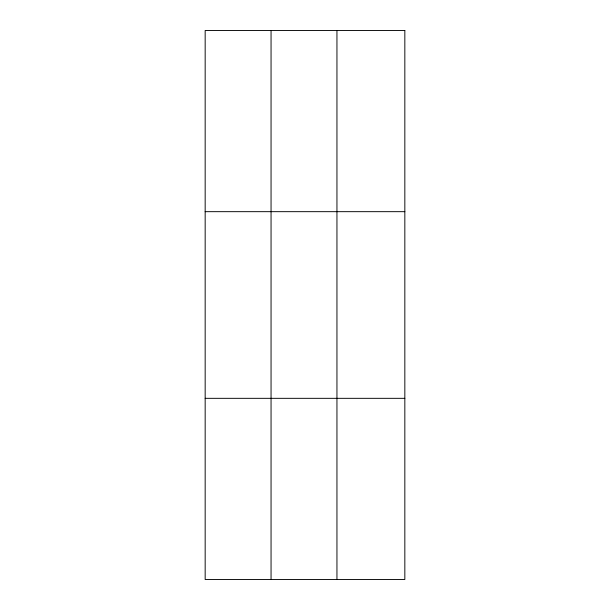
<?xml version="1.0" encoding="UTF-8"?>
<svg xmlns="http://www.w3.org/2000/svg" width="610" height="610" viewBox="0 0 610 610"><rect width="100%" height="100%" fill="white"/><g stroke="black" fill="none" stroke-linecap="round" stroke-linejoin="round"><path stroke-width="0.91" d="M271.053 30.5L271.053 579.5M336.949 30.5L336.949 579.5M205.166 211.67L404.834 211.67M205.166 398.33L404.834 398.33M404.834 30.5L404.834 579.5L205.166 579.5L205.166 30.5L404.834 30.5"/></g></svg>
